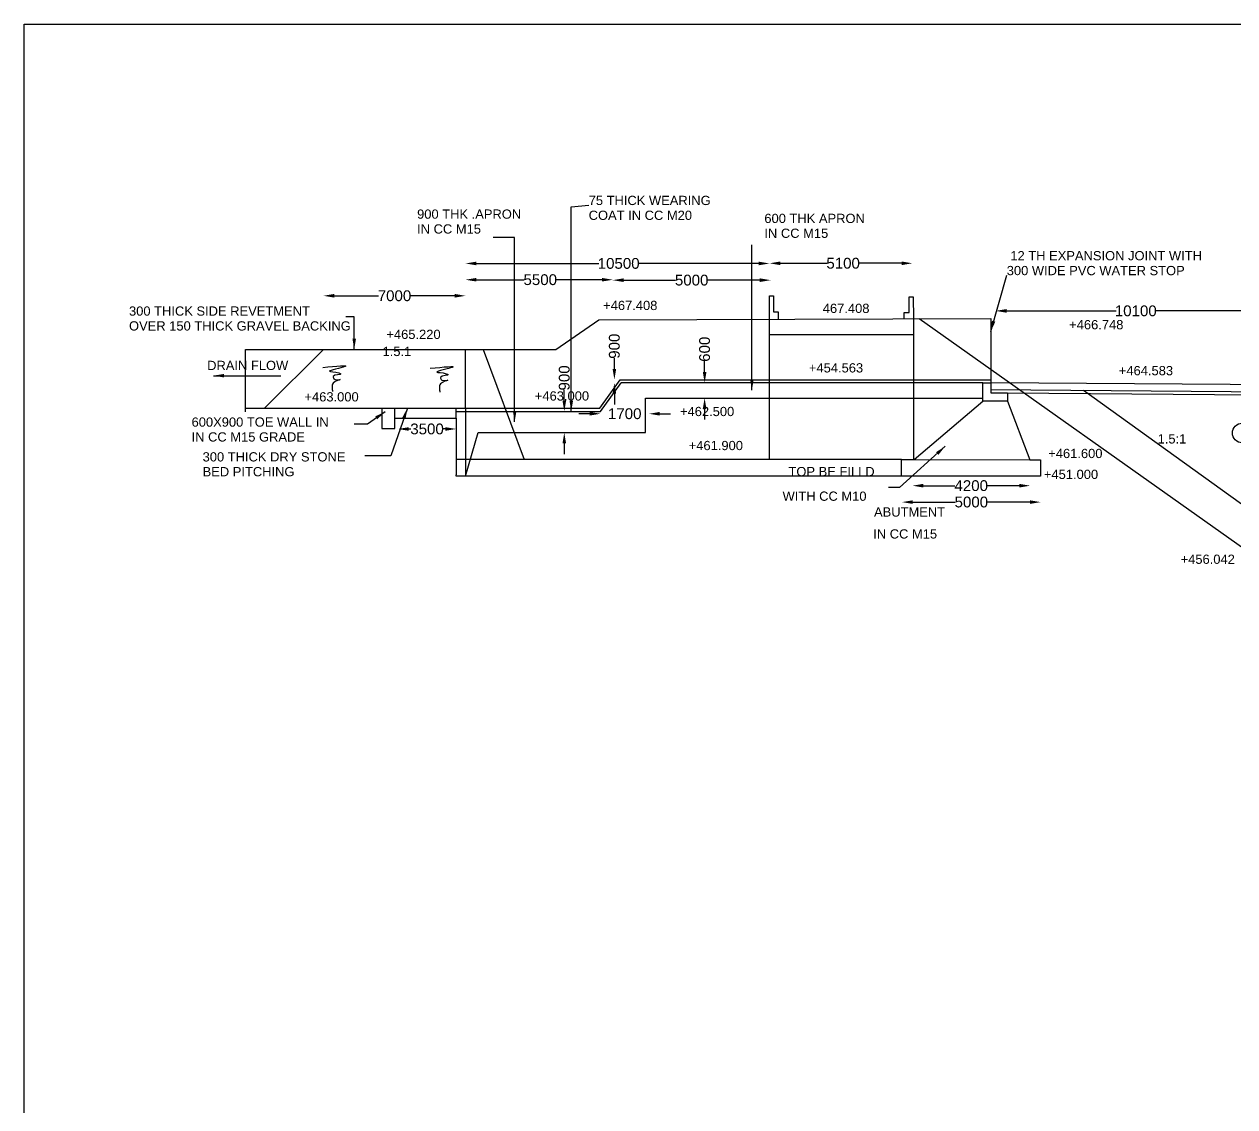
# Model space of a CAD drawing. Header units: millimetres. Extents: x 2486982 to 2642732, y 44165456 to 44267762.
# Drawn here: x 2486982 to 2526260, y 44232633 to 44267762 of the extents above; entities that cross this region are included whole.
import ezdxf

# ---------------------------------------------------------------- set-up
doc = ezdxf.new("R2010")
doc.units = ezdxf.units.MM
doc.header["$MEASUREMENT"] = 0
for name, color, linetype in [('DIMENSION', 7, 'Continuous'), ('DRAWING', 2, 'Continuous'), ('TEXT', 7, 'Continuous')]:
    doc.layers.add(name, color=color, linetype=linetype)
doc.styles.get("Standard").update_dxf_attribs({"font": 'arial.ttf', "height": 350})
doc.dimstyles.get("Standard").update_dxf_attribs({"dimtxt": 350, "dimasz": 350, "dimexe": 0.18, "dimexo": 0.0625, "dimgap": 0.09, "dimtad": 0, "dimdec": 0, "dimzin": 0, "dimdsep": 46, "dimtxsty": 'Standard', "dimcen": 0.09, "dimse1": 1, "dimse2": 1, "dimadec": 0, "dimazin": 0, "dimtfac": 1, "dimtdec": 0, "dimtofl": 0, "dimtmove": 0, "dimatfit": 3, "dimfxl": 1, "dimtolj": 1, "dimtzin": 0, "dimarcsym": 0})

# ---------------------------------------------------------------- blocks, each defined once
blk = doc.blocks.new('*D53')
at = {"layer": 'Defpoints', "color": 0, "transparency": 16777216}
for p in [(2501302, 44258949), (2496690, 44257210), (2501302, 44257210)]:
    blk.add_point(p, dxfattribs=at)
at = {"layer": 'DIMENSION', "color": 0, "lineweight": -2, "transparency": 16777216}
for p, q in [((2497040, 44258949), (2498475, 44258949)), ((2500952, 44258949), (2499517, 44258949))]:
    blk.add_line(p, q, dxfattribs=at)
at = {"layer": 'DIMENSION', "color": 0, "transparency": 16777216}
for points in [[(2497040, 44259008), (2497040, 44258891), (2496690, 44258949)], [(2500952, 44259008), (2500952, 44258891), (2501302, 44258949)]]:
    blk.add_solid(points, dxfattribs=at)
at = {"layer": 'DIMENSION', "color": 0, "transparency": 16777216, "insert": (2498996, 44258949), "char_height": 350, "attachment_point": 5}
blk.add_mtext('\\A1;7000', dxfattribs=at)
blk = doc.blocks.new('*D54')
at = {"layer": 'Defpoints', "color": 0, "transparency": 16777216}
for p in [(2506078, 44259470), (2506078, 44259456), (2501302, 44257210)]:
    blk.add_point(p, dxfattribs=at)
at = {"layer": 'DIMENSION', "color": 0, "lineweight": -2, "transparency": 16777216}
for p, q in [((2501652, 44259470), (2503203, 44259470)), ((2505728, 44259470), (2504247, 44259470))]:
    blk.add_line(p, q, dxfattribs=at)
at = {"layer": 'DIMENSION', "color": 0, "transparency": 16777216}
for points in [[(2501652, 44259529), (2501652, 44259412), (2501302, 44259470)], [(2505728, 44259529), (2505728, 44259412), (2506078, 44259470)]]:
    blk.add_solid(points, dxfattribs=at)
at = {"layer": 'DIMENSION', "color": 0, "transparency": 16777216, "insert": (2503725, 44259470), "char_height": 350, "attachment_point": 5}
blk.add_mtext('\\A1;5500', dxfattribs=at)
blk = doc.blocks.new('*D55')
at = {"layer": 'Defpoints', "color": 0, "transparency": 16777216}
for p in [(2511165, 44259998), (2501302, 44259313), (2511165, 44258945)]:
    blk.add_point(p, dxfattribs=at)
at = {"layer": 'DIMENSION', "color": 0, "lineweight": -2, "transparency": 16777216}
for p, q in [((2501652, 44259998), (2505628, 44259998)), ((2510815, 44259998), (2506911, 44259998))]:
    blk.add_line(p, q, dxfattribs=at)
at = {"layer": 'DIMENSION', "color": 0, "transparency": 16777216}
for points in [[(2501652, 44260056), (2501652, 44259939), (2501302, 44259998)], [(2510815, 44260056), (2510815, 44259939), (2511165, 44259998)]]:
    blk.add_solid(points, dxfattribs=at)
at = {"layer": 'DIMENSION', "color": 0, "transparency": 16777216, "insert": (2506269, 44259998), "char_height": 350, "attachment_point": 5}
blk.add_mtext('\\A1;10500', dxfattribs=at)
blk = doc.blocks.new('*D56')
at = {"layer": 'Defpoints', "color": 0, "transparency": 16777216}
for p in [(2506078, 44259486), (2506078, 44259456), (2511197, 44259118)]:
    blk.add_point(p, dxfattribs=at)
at = {"layer": 'DIMENSION', "color": 0, "lineweight": -2, "transparency": 16777216}
for p, q in [((2506428, 44259456), (2508116, 44259456)), ((2510847, 44259456), (2509160, 44259456))]:
    blk.add_line(p, q, dxfattribs=at)
at = {"layer": 'DIMENSION', "color": 0, "transparency": 16777216}
for points in [[(2506428, 44259515), (2506428, 44259398), (2506078, 44259456)], [(2510847, 44259515), (2510847, 44259398), (2511197, 44259456)]]:
    blk.add_solid(points, dxfattribs=at)
at = {"layer": 'DIMENSION', "color": 0, "transparency": 16777216, "insert": (2508638, 44259456), "char_height": 350, "attachment_point": 5}
blk.add_mtext('\\A1;5000', dxfattribs=at)
blk = doc.blocks.new('*D57')
at = {"layer": 'Defpoints', "color": 0, "transparency": 16777216}
for p in [(2515799, 44260004), (2515799, 44259350), (2511165, 44258945)]:
    blk.add_point(p, dxfattribs=at)
at = {"layer": 'DIMENSION', "color": 0, "lineweight": -2, "transparency": 16777216}
for p, q in [((2511515, 44260004), (2513030, 44260004)), ((2515449, 44260004), (2514074, 44260004))]:
    blk.add_line(p, q, dxfattribs=at)
at = {"layer": 'DIMENSION', "color": 0, "transparency": 16777216}
for points in [[(2511515, 44260062), (2511515, 44259945), (2511165, 44260004)], [(2515449, 44260062), (2515449, 44259945), (2515799, 44260004)]]:
    blk.add_solid(points, dxfattribs=at)
at = {"layer": 'DIMENSION', "color": 0, "transparency": 16777216, "insert": (2513552, 44260004), "char_height": 350, "attachment_point": 5}
blk.add_mtext('\\A1;5100', dxfattribs=at)
blk = doc.blocks.new('*D83')
at = {"layer": 'Defpoints', "color": 0, "transparency": 16777216}
for p in [(2505680, 44255197), (2507253, 44255121), (2507253, 44255118)]:
    blk.add_point(p, dxfattribs=at)
at = {"layer": 'DIMENSION', "color": 0, "lineweight": -2, "transparency": 16777216}
for p, q in [((2505330, 44255121), (2504980, 44255121)), ((2507603, 44255121), (2507953, 44255121))]:
    blk.add_line(p, q, dxfattribs=at)
at = {"layer": 'DIMENSION', "color": 0, "transparency": 16777216}
for points in [[(2505330, 44255180), (2505330, 44255063), (2505680, 44255121)], [(2507603, 44255180), (2507603, 44255063), (2507253, 44255121)]]:
    blk.add_solid(points, dxfattribs=at)
at = {"layer": 'DIMENSION', "color": 0, "transparency": 16777216, "insert": (2506466, 44255121), "char_height": 350, "attachment_point": 5}
blk.add_mtext('\\A1;1700', dxfattribs=at)
blk = doc.blocks.new('*D84')
at = {"layer": 'Defpoints', "color": 0, "transparency": 16777216}
for p in [(2499110, 44254627), (2499110, 44254563), (2500995, 44254563)]:
    blk.add_point(p, dxfattribs=at)
at = {"layer": 'DIMENSION', "color": 0, "lineweight": -2, "transparency": 16777216}
for p, q in [((2499460, 44254627), (2499530, 44254627)), ((2500645, 44254627), (2500574, 44254627))]:
    blk.add_line(p, q, dxfattribs=at)
at = {"layer": 'DIMENSION', "color": 0, "transparency": 16777216}
for points in [[(2499460, 44254686), (2499460, 44254569), (2499110, 44254627)], [(2500645, 44254686), (2500645, 44254569), (2500995, 44254627)]]:
    blk.add_solid(points, dxfattribs=at)
at = {"layer": 'DIMENSION', "color": 0, "transparency": 16777216, "insert": (2500052, 44254627), "char_height": 350, "attachment_point": 5}
blk.add_mtext('\\A1;3500', dxfattribs=at)
blk = doc.blocks.new('*D85')
at = {"layer": 'Defpoints', "color": 0, "transparency": 16777216}
for p in [(2504505, 44255197), (2504505, 44255197), (2504425, 44254508)]:
    blk.add_point(p, dxfattribs=at)
at = {"layer": 'DIMENSION', "color": 0, "lineweight": -2, "transparency": 16777216}
for p, q in [((2504505, 44255547), (2504505, 44255897)), ((2504505, 44254158), (2504505, 44253808))]:
    blk.add_line(p, q, dxfattribs=at)
at = {"layer": 'DIMENSION', "color": 0, "transparency": 16777216}
for points in [[(2504447, 44255547), (2504564, 44255547), (2504505, 44255197)], [(2504447, 44254158), (2504564, 44254158), (2504505, 44254508)]]:
    blk.add_solid(points, dxfattribs=at)
at = {"layer": 'DIMENSION', "color": 0, "transparency": 16777216, "insert": (2504505, 44256284), "char_height": 350, "attachment_point": 5, "rotation": 90}
blk.add_mtext('\\A1;900', dxfattribs=at)
blk = doc.blocks.new('*D86')
at = {"layer": 'Defpoints', "color": 0, "transparency": 16777216}
for p in [(2506130, 44256227), (2506320, 44256227), (2507171, 44256127)]:
    blk.add_point(p, dxfattribs=at)
at = {"layer": 'DIMENSION', "color": 0, "lineweight": -2, "transparency": 16777216}
for p, q in [((2506130, 44256577), (2506130, 44256927)), ((2506130, 44255777), (2506130, 44255427))]:
    blk.add_line(p, q, dxfattribs=at)
at = {"layer": 'DIMENSION', "color": 0, "transparency": 16777216}
for points in [[(2506072, 44256577), (2506188, 44256577), (2506130, 44256227)], [(2506072, 44255777), (2506188, 44255777), (2506130, 44256127)]]:
    blk.add_solid(points, dxfattribs=at)
at = {"layer": 'DIMENSION', "color": 0, "transparency": 16777216, "insert": (2506130, 44257313), "char_height": 350, "attachment_point": 5, "rotation": 90}
blk.add_mtext('\\A1;900', dxfattribs=at)
blk = doc.blocks.new('*D87')
at = {"layer": 'Defpoints', "color": 0, "transparency": 16777216}
for p in [(2508895, 44256127), (2509058, 44256127), (2508895, 44255630)]:
    blk.add_point(p, dxfattribs=at)
at = {"layer": 'DIMENSION', "color": 0, "lineweight": -2, "transparency": 16777216}
for p, q in [((2509058, 44256477), (2509058, 44256827)), ((2509058, 44255280), (2509058, 44254930))]:
    blk.add_line(p, q, dxfattribs=at)
at = {"layer": 'DIMENSION', "color": 0, "transparency": 16777216}
for points in [[(2509000, 44256477), (2509117, 44256477), (2509058, 44256127)], [(2509000, 44255280), (2509117, 44255280), (2509058, 44255630)]]:
    blk.add_solid(points, dxfattribs=at)
at = {"layer": 'DIMENSION', "color": 0, "transparency": 16777216, "insert": (2509058, 44257214), "char_height": 350, "attachment_point": 5, "rotation": 90}
blk.add_mtext('\\A1;600', dxfattribs=at)
blk = doc.blocks.new('*D58')
at = {"layer": 'Defpoints', "color": 0, "transparency": 16777216}
for p in [(2515800, 44252787), (2515800, 44252787), (2519617, 44252787)]:
    blk.add_point(p, dxfattribs=at)
at = {"layer": 'DIMENSION', "color": 0, "lineweight": -2, "transparency": 16777216}
for p, q in [((2516150, 44252787), (2517179, 44252787)), ((2519267, 44252787), (2518238, 44252787))]:
    blk.add_line(p, q, dxfattribs=at)
at = {"layer": 'DIMENSION', "color": 0, "transparency": 16777216}
for points in [[(2516150, 44252846), (2516150, 44252729), (2515800, 44252787)], [(2519267, 44252846), (2519267, 44252729), (2519617, 44252787)]]:
    blk.add_solid(points, dxfattribs=at)
at = {"layer": 'DIMENSION', "color": 0, "transparency": 16777216, "insert": (2517708, 44252787), "char_height": 350, "attachment_point": 5}
blk.add_mtext('\\A1;4200', dxfattribs=at)
blk = doc.blocks.new('*D59')
at = {"layer": 'Defpoints', "color": 0, "transparency": 16777216}
for p in [(2515462, 44252255), (2515462, 44252195), (2519962, 44252195)]:
    blk.add_point(p, dxfattribs=at)
at = {"layer": 'DIMENSION', "color": 0, "lineweight": -2, "transparency": 16777216}
for p, q in [((2515812, 44252255), (2517190, 44252255)), ((2519612, 44252255), (2518234, 44252255))]:
    blk.add_line(p, q, dxfattribs=at)
at = {"layer": 'DIMENSION', "color": 0, "transparency": 16777216}
for points in [[(2515812, 44252313), (2515812, 44252196), (2515462, 44252255)], [(2519612, 44252313), (2519612, 44252196), (2519962, 44252255)]]:
    blk.add_solid(points, dxfattribs=at)
at = {"layer": 'DIMENSION', "color": 0, "transparency": 16777216, "insert": (2517712, 44252255), "char_height": 350, "attachment_point": 5}
blk.add_mtext('\\A1;5000', dxfattribs=at)
blk = doc.blocks.new('*D60')
at = {"layer": 'Defpoints', "color": 0, "transparency": 16777216}
for p in [(2518505, 44258471), (2527590, 44258459), (2527590, 44258386)]:
    blk.add_point(p, dxfattribs=at)
at = {"layer": 'DIMENSION', "color": 0, "lineweight": -2, "transparency": 16777216}
for p, q in [((2518855, 44258459), (2522406, 44258459)), ((2527240, 44258459), (2523689, 44258459))]:
    blk.add_line(p, q, dxfattribs=at)
at = {"layer": 'DIMENSION', "color": 0, "transparency": 16777216}
for points in [[(2518855, 44258518), (2518855, 44258401), (2518505, 44258459)], [(2527240, 44258518), (2527240, 44258401), (2527590, 44258459)]]:
    blk.add_solid(points, dxfattribs=at)
at = {"layer": 'DIMENSION', "color": 0, "transparency": 16777216, "insert": (2523047, 44258459), "char_height": 350, "attachment_point": 5}
blk.add_mtext('\\A1;10100', dxfattribs=at)

msp = doc.modelspace()

# ---------------------------------------------------------------- linework, layer by layer
at = {"layer": 'DIMENSION', "color": 0}
msp.add_lwpolyline([(2642731.7, 44165466.4), (2486981.9, 44165466.4), (2486981.9, 44267761.6), (2642731.7, 44267761.6)], close=True, dxfattribs=at)
msp.add_circle((2526499.9, 44254496.5), 318.5, dxfattribs=at)
for points in [[(2496672.9, 44256624.2), (2497383.6, 44256652.2), (2496883.2, 44256498.8), (2497190.4, 44256446.8), (2497257.3, 44256417.1), (2497004.6, 44256328), (2497051.6, 44256241.3), (2497237.4, 44256231.4), (2497002.1, 44256112.6), (2496969.9, 44255986.4), (2496987.2, 44255841.7)], [(2500157.6, 44256599.2), (2500868.3, 44256627.2), (2500367.9, 44256473.8), (2500675.1, 44256421.8), (2500742, 44256392.1), (2500489.3, 44256303), (2500536.4, 44256216.3), (2500722.2, 44256206.4), (2500486.9, 44256087.6), (2500454.6, 44255961.4), (2500472, 44255816.7)]]:
    msp.add_spline(points, degree=3, dxfattribs=at)
at = {"layer": 'DRAWING', "color": 0}
for points in [[(2511165, 44258188.6), (2511165, 44258944.6), (2511291.8, 44258944.6), (2511291.8, 44258429), (2511447.2, 44258429), (2511448.1, 44258189.7)], [(2515527.5, 44258205.7), (2515527.5, 44258406.4), (2515692, 44258406.4), (2515692, 44258916.6), (2515829.4, 44258916.6), (2515832.2, 44258206.9)], [(2494157.4, 44255184.1), (2494157.4, 44257209.7), (2504229.9, 44257209.7), (2505622.2, 44258166.9), (2518340.2, 44258216.7), (2518340.2, 44255907.5)], [(2511166.1, 44253634.2), (2511165, 44258188.6)], [(2515832.2, 44258206.9), (2515832.2, 44253634.2)], [(2516018, 44258207.6), (2526583, 44250731.8), (2529177.3, 44250731.8), (2533271.6, 44246596.9), (2550573.1, 44246596.9), (2554475.1, 44250475.9), (2557052.2, 44250475.9), (2568020.6, 44258044.4)], [(2511165.2, 44257689.4), (2515832.2, 44257689.4)], [(2494157.4, 44255308), (2501302.1, 44255308), (2501302.1, 44257209.7)], [(2494783.6, 44255308), (2496689.7, 44257209.7)], [(2501875.2, 44257209.7), (2503208.5, 44253634.2)], [(2500995.2, 44255197.4), (2505680, 44255197.4), (2506349.9, 44256127.4)], [(2501302.1, 44255308), (2505660.8, 44255308), (2506320.3, 44256227.1), (2518340.2, 44256227.1)], [(2518082.7, 44256127.4), (2506349.9, 44256127.4)], [(2518341.1, 44255797.6), (2518881.1, 44255797.6), (2518881.1, 44255525.5), (2518082.7, 44255525.5), (2518082.7, 44256127.4), (2518340.2, 44256127.4)], [(2564937.6, 44255798.4), (2518340.2, 44256127.4)], [(2518340.2, 44255907.5), (2565141.8, 44255517.1)], [(2518341.1, 44255907.5), (2518341.1, 44255797.6)], [(2518881.1, 44255797.6), (2564581.7, 44255430.5)], [(2521353.4, 44255882.3), (2528520.9, 44250731.8)], [(2501302.1, 44253094.5), (2501707.3, 44254508.1), (2507142.9, 44254508.1), (2507142.9, 44255631.4), (2518082.7, 44255623.9)], [(2518881.1, 44255525.5), (2519613.5, 44253622.6), (2519958.5, 44253622.6), (2519958.5, 44253094.5), (2515444.6, 44253094.5), (2515444.6, 44253634.2), (2515862.3, 44253634.2), (2518082.7, 44255525.5)], [(2498580, 44255308), (2498580, 44254641.9), (2499008.2, 44254641.9), (2499008.2, 44255308)], [(2499008.2, 44254974.9), (2500995.2, 44254974.9), (2500995.2, 44255308)], [(2500995.2, 44254974.9), (2500995.2, 44253134.6)], [(2501302.1, 44255308), (2501302.1, 44253094.5)], [(2515444.6, 44253634.2), (2500995.2, 44253634.2)], [(2515862.3, 44253634.2), (2519613.5, 44253622.6)], [(2515444.6, 44253094.5), (2500995.2, 44253094.5), (2500995.2, 44253134.6)]]:
    msp.add_lwpolyline(points, dxfattribs=at)

# ---------------------------------------------------------------- texts
at = {"layer": 'TEXT', "color": 0}
for s, p in [('75 THICK WEARING ', (2505296.3, 44261893.4)), ('900 THK .APRON ', (2499729.3, 44261449.9)), ('COAT IN CC M20', (2505296.3, 44261411.5)), ('600 THK APRON ', (2510996.9, 44261310.9)), ('IN CC M15', (2499729.3, 44260968)), ('IN CC M15', (2510996.9, 44260829)), (' 12 TH EXPANSION JOINT WITH ', (2518861.1, 44260099.8)), ('300 WIDE PVC WATER STOP ', (2518861.1, 44259617.9)), ('300 THICK SIDE REVETMENT ', (2490382.2, 44258303.9)), (' +467.408', (2505649.9, 44258486.8)), (' 467.408', (2512775.8, 44258392)), ('OVER 150 THICK GRAVEL BACKING ', (2490382.2, 44257822)), (' +466.748', (2520770, 44257862)), (' +465.220', (2498616.7, 44257548.2)), (' 1.5:1', (2498492, 44256994)), ('DRAIN FLOW', (2492918, 44256539.7)), (' +454.563', (2512326.1, 44256460.9)), (' +464.583', (2522381.6, 44256370.7)), (' +463.000', (2495958.3, 44255520.7)), (' +463.000', (2503433.7, 44255549.5)), (' +462.500', (2508143.2, 44255045.2)), ('600X900 TOE WALL IN ', (2492412.2, 44254701.6)), ('IN CC M15 GRADE ', (2492412.2, 44254219.6)), (' +461.900', (2508426.1, 44253940.6)), ('1.5:1', (2523755.6, 44254156.1)), ('300 THICK DRY STONE ', (2492770.5, 44253573.1)), (' +461.600', (2520091.2, 44253683.2)), ('BED PITCHING ', (2492770.5, 44253091.2)), (' TOP BE FILLD', (2511663.2, 44253094.5)), (' +451.000', (2519950.2, 44253005.6)), (' WITH CC M10', (2511471, 44252297)), ('ABUTMENT ', (2514554.9, 44251784.1)), ('IN CC M15', (2514529.1, 44251072.5)), (' +456.042', (2524386.3, 44250250.9))]:
    msp.add_text(s, height=300, dxfattribs=at).set_placement(p)

# ---------------------------------------------------------------- dimensions: what is measured, and where the dimension line sits
at = {"layer": 'DIMENSION', "color": 0}
for base, p1, p2, text, picture, middle in [((2511165, 44259997.6), (2501302.1, 44259312.6), (2511165, 44258944.6), '10500', '*D55', (2506269.2, 44259997.6)), ((2515799.3, 44260003.6), (2511165, 44258944.6), (2515799.3, 44259350.2), '5100', '*D57', (2513551.6, 44260003.6)), ((2506078.1, 44259470.2), (2501302.1, 44257209.7), (2506078.1, 44259456.3), '5500', '*D54', (2503725.4, 44259470.2))]:
    dim = msp.add_linear_dim(base=base, p1=p1, p2=p2, text=text, dimstyle='Standard', dxfattribs=at)
    dim.commit()
    dim.dimension.update_dxf_attribs({"geometry": picture, "text_midpoint": middle, "dimtype": 160})
for base, p1, p2, text, picture, middle in [((2506078.1, 44259456.3), (2511197.3, 44259118.5), (2506078.1, 44259486.5), '5000', '*D56', (2508637.7, 44259456.3)), ((2501302.1, 44258949.3), (2496689.7, 44257209.7), (2501302.1, 44257209.7), '7000', '*D53', (2498995.9, 44258949.3)), ((2527589.6, 44258459.5), (2518504.8, 44258470.8), (2527589.6, 44258386.4), '10100', '*D60', (2523047.2, 44258459.5)), ((2507252.9, 44255121.4), (2505680, 44255197.4), (2507252.9, 44255118.1), '1700', '*D83', (2506466.4, 44255121.4)), ((2499109.8, 44254627.3), (2500995.2, 44254562.9), (2499109.8, 44254562.9), '3500', '*D84', (2500052.5, 44254627.3)), ((2515800.4, 44252787.5), (2519616.6, 44252787.5), (2515800.4, 44252787.5), '4200', '*D58', (2517708.5, 44252787.5)), ((2515462.4, 44252254.7), (2519962.2, 44252194.7), (2515462.4, 44252194.7), '5000', '*D59', (2517712.3, 44252254.7))]:
    dim = msp.add_linear_dim(base=base, p1=p1, p2=p2, text=text, dimstyle='Standard', dxfattribs=at)
    dim.commit()
    dim.dimension.update_dxf_attribs({"geometry": picture, "text_midpoint": middle})
for base, p1, p2, text, picture, middle in [((2506130, 44256227.1), (2507170.9, 44256127.4), (2506320.3, 44256227.1), '900', '*D86', (2506130, 44257313.2)), ((2509058.4, 44256127.4), (2508895.3, 44255630.2), (2508895.3, 44256127.4), '600', '*D87', (2509058.4, 44257214.5)), ((2504505.3, 44255197.4), (2504425.1, 44254508.1), (2504505.3, 44255197.4), '900', '*D85', (2504505.3, 44256283.5))]:
    dim = msp.add_linear_dim(base=base, p1=p1, p2=p2, angle=90, text=text, dimstyle='Standard', dxfattribs=at)
    dim.commit()
    dim.dimension.update_dxf_attribs({"geometry": picture, "text_midpoint": middle})

# ---------------------------------------------------------------- leaders
for points in [[(2504732.4, 44255197.4), (2504732.4, 44261831.5), (2505296.3, 44261893.4)], [(2502894.9, 44254860.5), (2502894.9, 44260840.6), (2502197.4, 44260840.6)], [(2510592.4, 44255886.1), (2510592.4, 44260602)], [(2518340.2, 44257789.2), (2518861.1, 44259617.9)], [(2497688.9, 44257209.7), (2497688.9, 44258266), (2497419.9, 44258266)], [(2493118.4, 44256356.8), (2495312.2, 44256356.8)], [(2498691, 44255187.9), (2498116.5, 44254787.5), (2497688.9, 44254787.5)], [(2499415.8, 44255308), (2498880.9, 44253752.9), (2498038, 44253752.9)], [(2516866.4, 44254066.2), (2515376.4, 44252729.3), (2515019.5, 44252729.3)]]:
    msp.add_leader(points, dimstyle='Standard', override={"dimgap": 0.09, "dimtad": 0}, dxfattribs=at)

doc.saveas('drawing.dxf')
